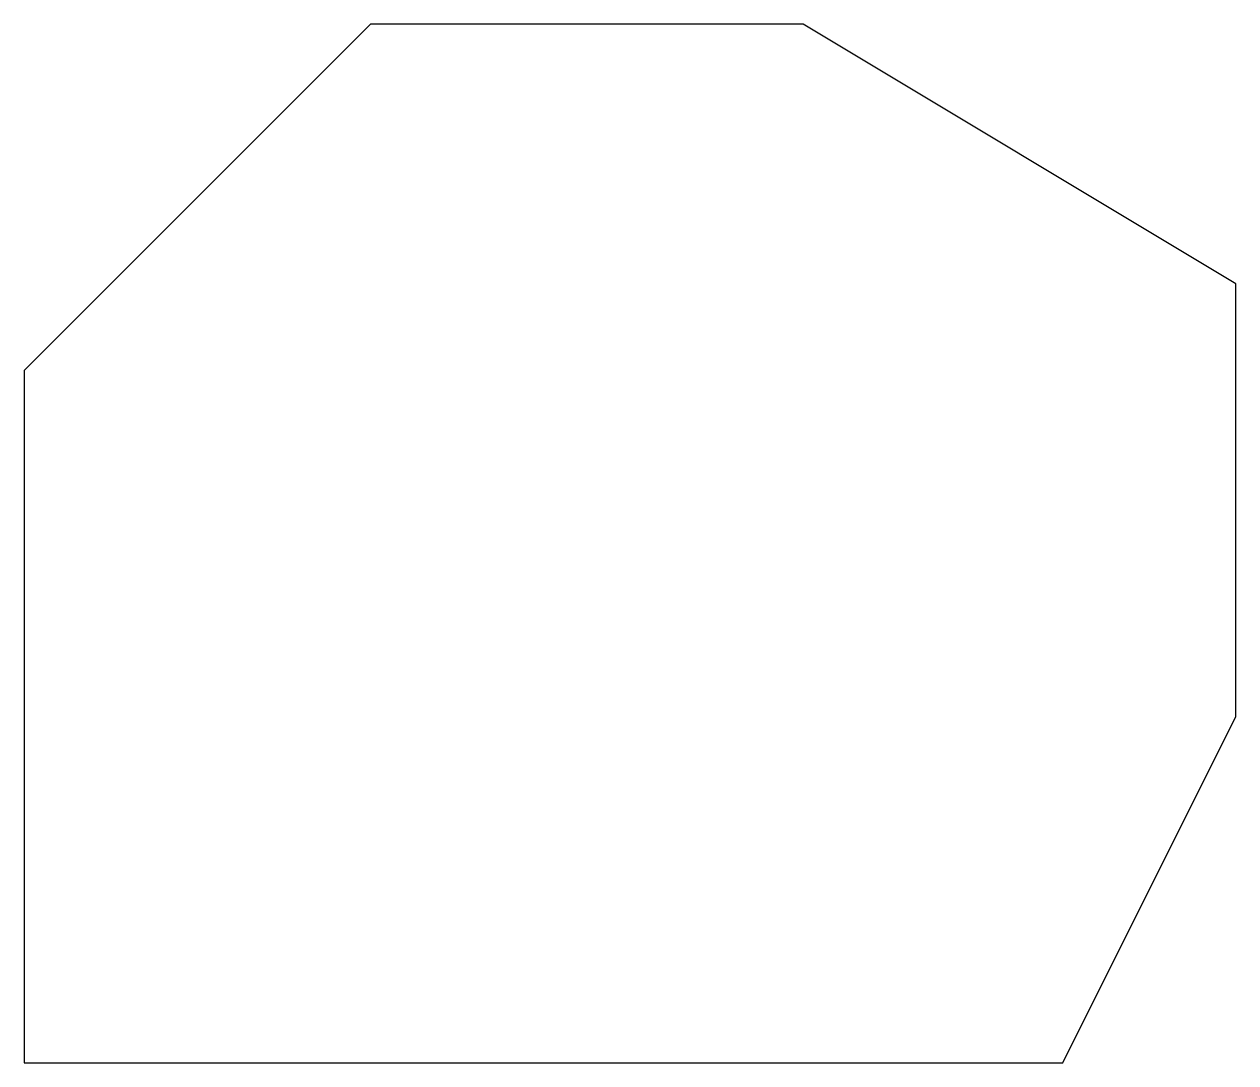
# Model space of a CAD drawing. Header units: millimetres. Extents: x 0 to 70, y 0 to 60.
import ezdxf

# ---------------------------------------------------------------- set-up
doc = ezdxf.new("R2010")
doc.units = ezdxf.units.MM
doc.layers.add('OUTLINE', color=7, linetype='CONTINUOUS')

msp = doc.modelspace()

# ---------------------------------------------------------------- linework, layer by layer
at = {"layer": 'OUTLINE'}
msp.add_lwpolyline([(0, 0), (60, 0), (70, 20), (70, 45), (45, 60), (20, 60), (0, 40)], close=True, dxfattribs=at)

doc.saveas('drawing.dxf')
